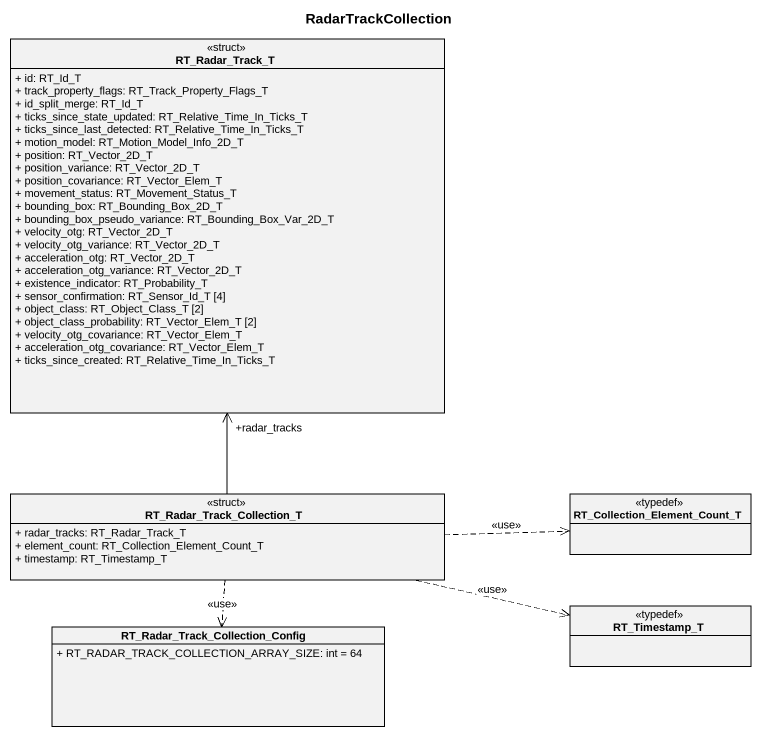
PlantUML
@startuml
title RadarTrackCollection
hide circle
hide empty members
skinparam classAttributeIconSize 0
class RT_Radar_Track_T <<struct>> {
  + id: RT_Id_T
  + track_property_flags: RT_Track_Property_Flags_T
  + id_split_merge: RT_Id_T
  + ticks_since_state_updated: RT_Relative_Time_In_Ticks_T
  + ticks_since_last_detected: RT_Relative_Time_In_Ticks_T
  + motion_model: RT_Motion_Model_Info_2D_T
  + position: RT_Vector_2D_T
  + position_variance: RT_Vector_2D_T
  + position_covariance: RT_Vector_Elem_T
  + movement_status: RT_Movement_Status_T
  + bounding_box: RT_Bounding_Box_2D_T
  + bounding_box_pseudo_variance: RT_Bounding_Box_Var_2D_T
  + velocity_otg: RT_Vector_2D_T
  + velocity_otg_variance: RT_Vector_2D_T
  + acceleration_otg: RT_Vector_2D_T
  + acceleration_otg_variance: RT_Vector_2D_T
  + existence_indicator: RT_Probability_T
  + sensor_confirmation: RT_Sensor_Id_T [4]
  + object_class: RT_Object_Class_T [2]
  + object_class_probability: RT_Vector_Elem_T [2]
  + velocity_otg_covariance: RT_Vector_Elem_T
  + acceleration_otg_covariance: RT_Vector_Elem_T
  + ticks_since_created: RT_Relative_Time_In_Ticks_T
}
class RT_Radar_Track_Collection_T <<struct>> {
  + radar_tracks: RT_Radar_Track_T
  + element_count: RT_Collection_Element_Count_T
  + timestamp: RT_Timestamp_T
}
class "RT_Collection_Element_Count_T" as RT_Collection_Element_Count <<typedef>>
class RT_Timestamp_T <<typedef>>
class "RT_Radar_Track_Collection_Config" as RT_Radar_Track_Collection {
  + RT_RADAR_TRACK_COLLECTION_ARRAY_SIZE: int = 64
}
RT_Radar_Track_Collection_T -up-> "+radar_tracks" RT_Radar_Track_T
RT_Radar_Track_Collection_T .right.> RT_Collection_Element_Count : <<use>>
RT_Radar_Track_Collection_T .right.> RT_Timestamp_T : <<use>>
RT_Radar_Track_Collection_T ..> RT_Radar_Track_Collection : <<use>>
@enduml
